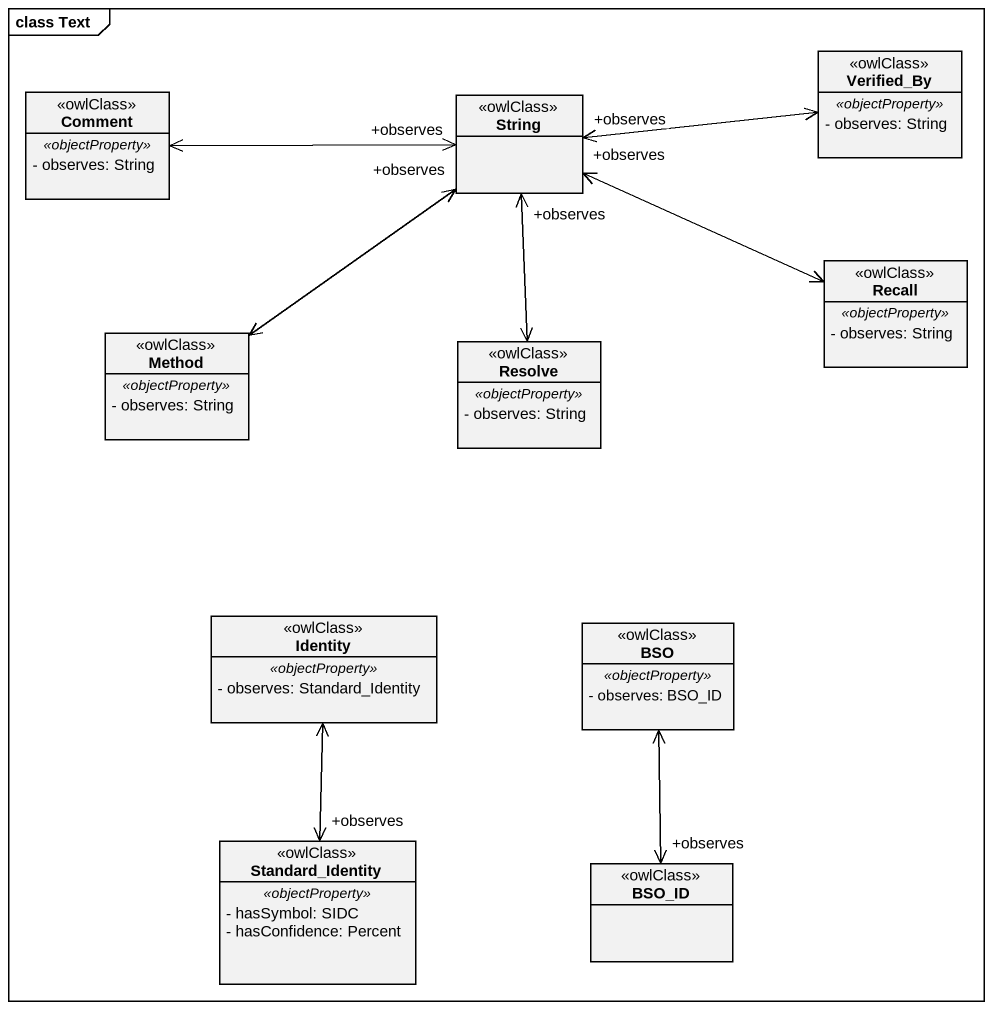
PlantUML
@startuml
mainframe class Text
hide circle
hide empty members
skinparam classAttributeIconSize 0
class Verified_By <<owlClass>> {
  .. <<objectProperty>> ..
  - observes: String
}
class Comment <<owlClass>> {
  .. <<objectProperty>> ..
  - observes: String
}
class String <<owlClass>>
class Recall <<owlClass>> {
  .. <<objectProperty>> ..
  - observes: String
}
class Method <<owlClass>> {
  .. <<objectProperty>> ..
  - observes: String
}
class Resolve <<owlClass>> {
  .. <<objectProperty>> ..
  - observes: String
}
class Identity <<owlClass>> {
  .. <<objectProperty>> ..
  - observes: Standard_Identity
}
class BSO <<owlClass>> {
  .. <<objectProperty>> ..
  - observes: BSO_ID
}
class Standard_Identity <<owlClass>> {
  .. <<objectProperty>> ..
  - hasSymbol: SIDC
  - hasConfidence: Percent
}
class BSO_ID <<owlClass>>
Verified_By <-left-> "+observes" String
Comment <-right-> "+observes" String
Recall <-left-> "+observes" String
Method <-up-> "+observes" String
Resolve <-up-> "+observes" String
Identity <--> "+observes" Standard_Identity
BSO <--> "+observes" BSO_ID
@enduml
